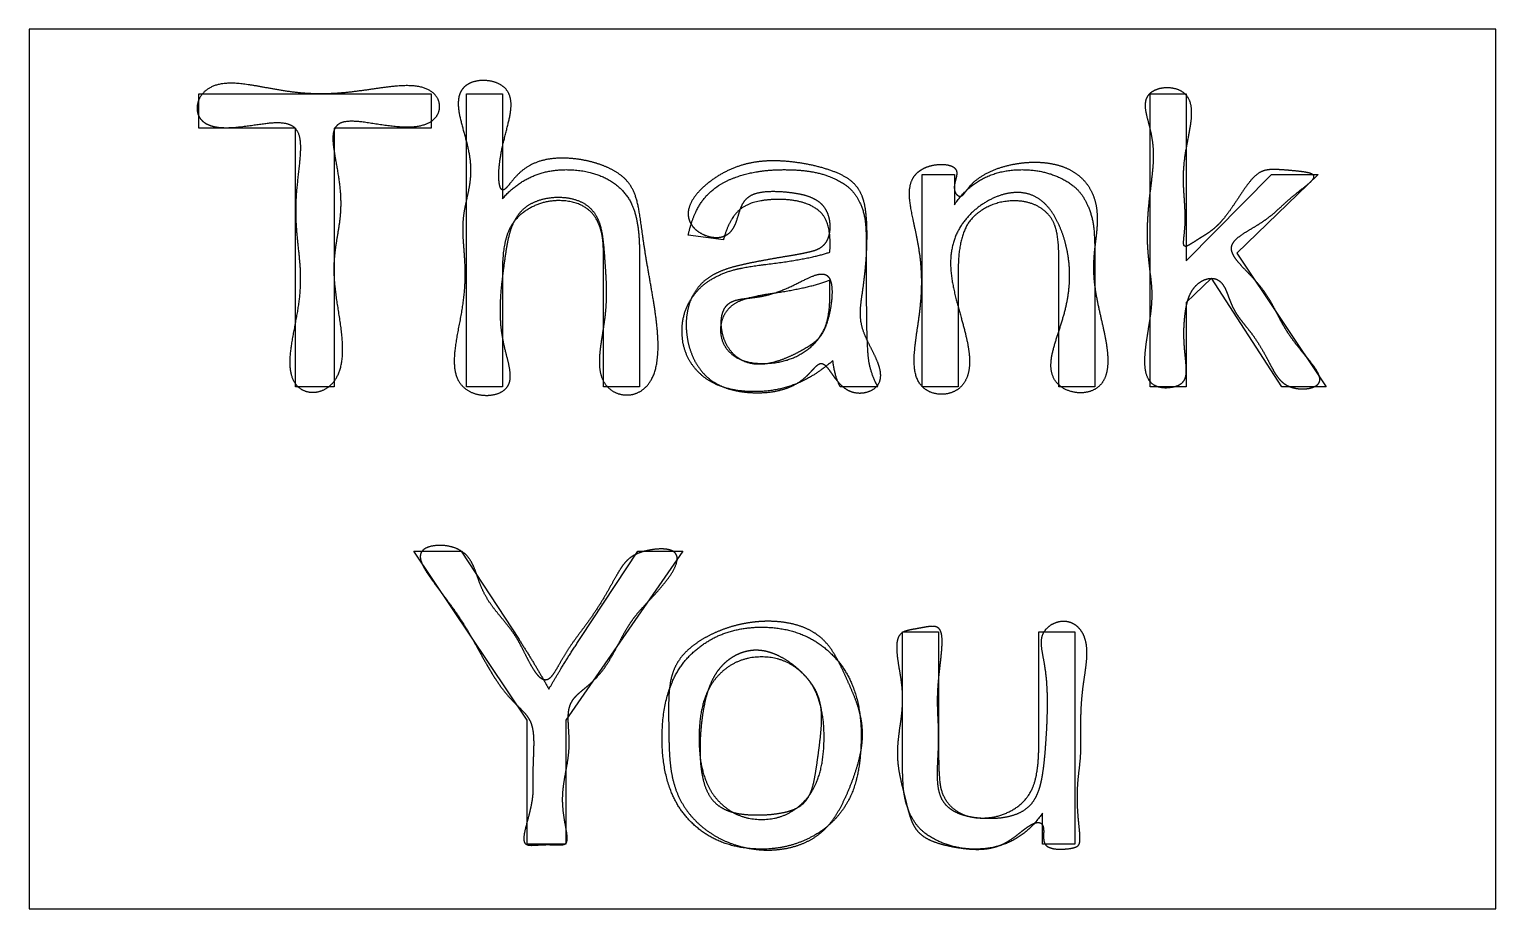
# Model space of a CAD drawing. Header units: millimetres. Extents: x 0 to 125, y 0 to 75.
import ezdxf

# ---------------------------------------------------------------- set-up
doc = ezdxf.new("R2010")
doc.units = ezdxf.units.MM
doc.layers.get('0').update_dxf_attribs({"linetype": 'CONTINUOUS'})

msp = doc.modelspace()

# ---------------------------------------------------------------- linework, layer by layer
for p, q in [((14.44, 66.56), (14.44, 69.51)), ((14.44, 69.51), (34.26, 69.51)), ((34.26, 69.51), (34.26, 66.56)), ((37.26, 44.51), (37.26, 69.51)), ((37.26, 69.51), (40.33, 69.51)), ((40.33, 69.51), (40.33, 60.54)), ((95.55, 44.51), (95.55, 69.51)), ((95.55, 69.51), (98.62, 69.51)), ((98.62, 69.51), (98.62, 55.25)), ((22.68, 66.56), (14.44, 66.56)), ((22.68, 44.51), (22.68, 66.56)), ((34.26, 66.56), (25.99, 66.56)), ((25.99, 66.56), (25.99, 44.51)), ((76.11, 44.51), (76.11, 62.62)), ((76.11, 62.62), (78.87, 62.62)), ((78.87, 62.62), (78.87, 60.04)), ((98.62, 55.25), (105.88, 62.62)), ((109.86, 62.62), (102.93, 55.9)), ((105.88, 62.62), (109.86, 62.62)), ((59.17, 57.04), (56.17, 57.45)), ((48.94, 44.51), (48.94, 55.99)), ((52.01, 55.99), (52.01, 44.51)), ((71.35, 56.19), (71.35, 52.1)), ((87.76, 44.51), (87.76, 55.53)), ((90.83, 55.64), (90.83, 44.51)), ((102.93, 55.9), (110.56, 44.51)), ((40.33, 54.42), (40.33, 44.51)), ((79.18, 54.4), (79.18, 44.51)), ((100.78, 53.77), (98.62, 51.69)), ((106.77, 44.51), (100.78, 53.77)), ((68.25, 52.47), (68.25, 53.6)), ((98.62, 51.69), (98.62, 44.51)), ((25.99, 44.51), (22.68, 44.51)), ((40.33, 44.51), (37.26, 44.51)), ((52.01, 44.51), (48.94, 44.51)), ((72.32, 44.51), (69.12, 44.51)), ((79.18, 44.51), (76.11, 44.51)), ((90.83, 44.51), (87.76, 44.51)), ((98.62, 44.51), (95.55, 44.51)), ((110.56, 44.51), (106.77, 44.51)), ((42.43, 16.08), (32.79, 30.49)), ((32.79, 30.49), (36.82, 30.49)), ((36.82, 30.49), (41.75, 22.95)), ((55.71, 30.49), (45.74, 16.08)), ((47.02, 23.14), (51.86, 30.49)), ((51.86, 30.49), (55.71, 30.49)), ((74.44, 12.38), (74.44, 23.6)), ((74.44, 23.6), (77.51, 23.6)), ((77.51, 23.6), (77.51, 13.56)), ((86.05, 13.9), (86.05, 23.6)), ((86.05, 23.6), (89.12, 23.6)), ((89.12, 23.6), (89.12, 5.49)), ((42.43, 5.49), (42.43, 16.08)), ((45.74, 16.08), (45.74, 5.49)), ((86.37, 5.49), (86.37, 8.15)), ((45.74, 5.49), (42.43, 5.49)), ((89.12, 5.49), (86.37, 5.49))]:
    msp.add_line(p, q)
msp.add_lwpolyline([(0, 0), (125, 0), (125, 75), (0, 75)], close=True)
for points, degree in [([(15, 67), (14.83, 67.11), (14.53, 67.36), (14.25, 67.85), (14.21, 68.63), (14.66, 69.58), (15.54, 70.22), (16.75, 70.48), (18.23, 70.38), (19.93, 70.07), (21.78, 69.71), (23.75, 69.47), (25.77, 69.46), (27.78, 69.67), (29.71, 69.97), (31.46, 70.22), (32.97, 70.24), (34.13, 69.93), (34.88, 69.25), (35.11, 68.33), (34.79, 67.43), (33.89, 66.8), (32.5, 66.59), (30.83, 66.73), (29.11, 67.03), (27.6, 67.25), (26.51, 67.18), (25.93, 66.64), (25.83, 65.63), (26.04, 64.28), (26.35, 62.74), (26.57, 61.19), (26.61, 59.73), (26.46, 58.37), (26.22, 57.08), (26.01, 55.76), (25.94, 54.34), (26.07, 52.78), (26.34, 51.09), (26.63, 49.35), (26.78, 47.66), (26.65, 46.17), (26.15, 44.99), (25.3, 44.22), (24.26, 43.92), (23.25, 44.12), (22.51, 44.78), (22.16, 45.84), (22.17, 47.21), (22.43, 48.76), (22.76, 50.38), (23.04, 51.98), (23.14, 53.51), (23.08, 54.97), (22.91, 56.41), (22.75, 57.89), (22.67, 59.45), (22.74, 61.09), (22.94, 62.78), (23.13, 64.36), (23.15, 65.69), (22.82, 66.62), (22.03, 67.08), (20.78, 67.09), (19.21, 66.85), (17.54, 66.59), (16.32, 66.56), (15.57, 66.71), (15.17, 66.89), (15, 67)], 5), ([(37, 70), (37.11, 70.12), (37.37, 70.34), (37.85, 70.58), (38.64, 70.71), (39.66, 70.58), (40.5, 70.16), (41, 69.49), (41.14, 68.61), (40.98, 67.53), (40.65, 66.3), (40.31, 64.99), (40.07, 63.69), (39.98, 62.53), (40.05, 61.67), (40.23, 61.23), (40.5, 61.26), (40.85, 61.67), (41.31, 62.29), (41.93, 62.94), (42.72, 63.48), (43.67, 63.85), (44.75, 64.03), (45.92, 64.04), (47.11, 63.9), (48.27, 63.63), (49.33, 63.24), (50.23, 62.75), (50.94, 62.16), (51.44, 61.45), (51.77, 60.61), (51.98, 59.61), (52.15, 58.43), (52.33, 57.06), (52.57, 55.5), (52.87, 53.78), (53.2, 51.96), (53.48, 50.13), (53.64, 48.39), (53.6, 46.81), (53.31, 45.5), (52.74, 44.53), (51.93, 43.93), (50.99, 43.72), (50.06, 43.88), (49.29, 44.37), (48.78, 45.13), (48.56, 46.08), (48.58, 47.18), (48.74, 48.35), (48.94, 49.55), (49.11, 50.73), (49.19, 51.88), (49.19, 52.99), (49.14, 54.08), (49.06, 55.16), (48.99, 56.22), (48.89, 57.26), (48.72, 58.24), (48.39, 59.11), (47.84, 59.83), (47.04, 60.36), (46.03, 60.66), (44.9, 60.73), (43.77, 60.58), (42.77, 60.2), (41.97, 59.63), (41.4, 58.87), (41.03, 57.96), (40.78, 56.93), (40.6, 55.79), (40.44, 54.58), (40.28, 53.31), (40.16, 52.03), (40.13, 50.75), (40.2, 49.49), (40.4, 48.29), (40.69, 47.16), (40.96, 46.15), (41.07, 45.27), (40.89, 44.55), (40.36, 44.04), (39.52, 43.75), (38.51, 43.74), (37.52, 44.02), (36.74, 44.61), (36.29, 45.49), (36.16, 46.62), (36.28, 47.94), (36.55, 49.38), (36.85, 50.87), (37.07, 52.35), (37.16, 53.76), (37.12, 55.08), (37.03, 56.29), (36.94, 57.39), (36.92, 58.42), (37.03, 59.38), (37.23, 60.33), (37.46, 61.29), (37.63, 62.32), (37.65, 63.43), (37.48, 64.62), (37.15, 65.87), (36.78, 67.13), (36.52, 68.3), (36.53, 69.1), (36.7, 69.6), (36.89, 69.88), (37, 70)], 5), ([(95.5, 69.5), (95.58, 69.57), (95.75, 69.71), (96.06, 69.88), (96.56, 70.02), (97.27, 70.04), (97.94, 69.9), (98.51, 69.58), (98.9, 69.08), (99.09, 68.43), (99.11, 67.65), (99, 66.78), (98.82, 65.84), (98.63, 64.88), (98.47, 63.92), (98.39, 62.98), (98.37, 62.07), (98.41, 61.2), (98.48, 60.35), (98.53, 59.54), (98.55, 58.75), (98.51, 58.02), (98.44, 57.38), (98.38, 56.86), (98.39, 56.54), (98.52, 56.44), (98.78, 56.54), (99.14, 56.77), (99.56, 57.04), (99.99, 57.31), (100.42, 57.58), (100.85, 57.88), (101.28, 58.25), (101.73, 58.73), (102.19, 59.33), (102.67, 60.02), (103.15, 60.75), (103.61, 61.44), (104.06, 62.06), (104.49, 62.53), (104.92, 62.85), (105.38, 63.01), (105.9, 63.06), (106.5, 63.04), (107.19, 62.99), (107.93, 62.92), (108.62, 62.85), (109.18, 62.75), (109.51, 62.6), (109.57, 62.38), (109.35, 62.08), (108.93, 61.72), (108.39, 61.31), (107.82, 60.86), (107.29, 60.41), (106.79, 59.95), (106.31, 59.5), (105.82, 59.08), (105.28, 58.68), (104.69, 58.29), (104.06, 57.93), (103.45, 57.56), (102.93, 57.19), (102.57, 56.8), (102.42, 56.38), (102.51, 55.93), (102.79, 55.44), (103.23, 54.92), (103.76, 54.38), (104.3, 53.81), (104.81, 53.24), (105.27, 52.66), (105.65, 52.08), (105.98, 51.51), (106.27, 50.94), (106.55, 50.39), (106.84, 49.85), (107.16, 49.31), (107.51, 48.77), (107.91, 48.23), (108.34, 47.69), (108.78, 47.16), (109.22, 46.64), (109.6, 46.14), (109.88, 45.68), (110.03, 45.28), (110.03, 44.95), (109.86, 44.68), (109.54, 44.49), (109.11, 44.36), (108.61, 44.31), (108.08, 44.34), (107.58, 44.45), (107.14, 44.64), (106.76, 44.92), (106.43, 45.29), (106.14, 45.74), (105.86, 46.26), (105.56, 46.83), (105.24, 47.43), (104.89, 48.03), (104.52, 48.61), (104.14, 49.14), (103.75, 49.62), (103.38, 50.07), (103.04, 50.52), (102.74, 50.98), (102.5, 51.47), (102.3, 51.99), (102.11, 52.52), (101.9, 53.01), (101.65, 53.4), (101.33, 53.66), (100.95, 53.78), (100.53, 53.77), (100.12, 53.64), (99.73, 53.41), (99.4, 53.12), (99.13, 52.76), (98.92, 52.37), (98.76, 51.93), (98.64, 51.47), (98.55, 50.97), (98.49, 50.44), (98.44, 49.89), (98.42, 49.31), (98.42, 48.71), (98.45, 48.09), (98.5, 47.47), (98.57, 46.86), (98.62, 46.29), (98.64, 45.78), (98.6, 45.35), (98.45, 45.01), (98.2, 44.75), (97.84, 44.57), (97.39, 44.46), (96.87, 44.41), (96.34, 44.46), (95.85, 44.63), (95.46, 44.97), (95.19, 45.49), (95.06, 46.16), (95.05, 46.97), (95.13, 47.86), (95.27, 48.78), (95.42, 49.69), (95.56, 50.55), (95.65, 51.33), (95.69, 52.05), (95.69, 52.72), (95.64, 53.37), (95.56, 54.03), (95.47, 54.72), (95.39, 55.46), (95.32, 56.27), (95.28, 57.12), (95.28, 58.02), (95.32, 58.95), (95.39, 59.89), (95.5, 60.83), (95.61, 61.74), (95.72, 62.63), (95.8, 63.49), (95.83, 64.32), (95.79, 65.12), (95.68, 65.89), (95.51, 66.62), (95.32, 67.32), (95.15, 67.98), (95.08, 68.58), (95.15, 69), (95.29, 69.27), (95.42, 69.43), (95.5, 69.5)], 5), ([(56.41, 58.4), (56.33, 58.52), (56.21, 58.78), (56.11, 59.2), (56.17, 59.79), (56.53, 60.54), (57.11, 61.25), (57.84, 61.91), (58.65, 62.48), (59.5, 62.95), (60.38, 63.32), (61.28, 63.58), (62.2, 63.74), (63.17, 63.8), (64.17, 63.78), (65.2, 63.68), (66.24, 63.52), (67.24, 63.3), (68.18, 63.03), (69.02, 62.71), (69.73, 62.34), (70.3, 61.9), (70.72, 61.38), (71.03, 60.77), (71.23, 60.05), (71.35, 59.21), (71.41, 58.27), (71.42, 57.24), (71.39, 56.17), (71.33, 55.1), (71.22, 54.06), (71.1, 53.09), (70.97, 52.21), (70.86, 51.41), (70.82, 50.68), (70.88, 49.97), (71.07, 49.27), (71.38, 48.54), (71.77, 47.78), (72.17, 47), (72.49, 46.23), (72.63, 45.52), (72.54, 44.91), (72.2, 44.42), (71.67, 44.1), (71.03, 43.95), (70.38, 43.97), (69.79, 44.17), (69.29, 44.53), (68.86, 44.99), (68.49, 45.51), (68.15, 46.01), (67.84, 46.39), (67.55, 46.56), (67.26, 46.47), (66.94, 46.15), (66.55, 45.69), (66.06, 45.2), (65.44, 44.76), (64.71, 44.41), (63.88, 44.16), (62.99, 44.02), (62.08, 43.98), (61.18, 44.02), (60.32, 44.14), (59.51, 44.34), (58.77, 44.64), (58.1, 45.04), (57.52, 45.55), (57.02, 46.17), (56.61, 46.88), (56.3, 47.67), (56.09, 48.51), (55.98, 49.39), (55.98, 50.26), (56.1, 51.11), (56.34, 51.9), (56.7, 52.62), (57.18, 53.24), (57.77, 53.76), (58.47, 54.18), (59.25, 54.51), (60.1, 54.77), (61, 54.98), (61.91, 55.16), (62.82, 55.33), (63.7, 55.49), (64.54, 55.63), (65.32, 55.76), (66.02, 55.89), (66.64, 56.02), (67.16, 56.18), (67.6, 56.43), (67.93, 56.8), (68.16, 57.31), (68.27, 57.95), (68.25, 58.64), (68.08, 59.32), (67.75, 59.92), (67.25, 60.39), (66.61, 60.72), (65.84, 60.95), (64.98, 61.09), (64.07, 61.18), (63.17, 61.2), (62.35, 61.14), (61.65, 60.96), (61.12, 60.62), (60.76, 60.11), (60.53, 59.47), (60.34, 58.76), (60.1, 58.09), (59.7, 57.56), (59.12, 57.25), (58.38, 57.19), (57.58, 57.39), (57, 57.71), (56.66, 58.03), (56.48, 58.27), (56.41, 58.4)], 5), ([(40.33, 60.54), (42.48, 63.03), (45.75, 63.03)], 2), ([(45.75, 63.03), (47.77, 63.03), (49.25, 62.24)], 2), ([(60.23, 62.39), (62.01, 63.03), (64.34, 63.03)], 2), ([(64.34, 63.03), (66.66, 63.03), (68.11, 62.48)], 2), ([(76, 63), (75.84, 62.9), (75.55, 62.67), (75.21, 62.24), (74.97, 61.51), (75.01, 60.36), (75.28, 58.99), (75.64, 57.45), (75.95, 55.79), (76.11, 54.06), (76.07, 52.32), (75.89, 50.62), (75.63, 49.01), (75.43, 47.54), (75.38, 46.26), (75.57, 45.22), (76.06, 44.44), (76.82, 43.96), (77.74, 43.79), (78.66, 43.94), (79.44, 44.41), (79.97, 45.18), (80.2, 46.19), (80.16, 47.41), (79.89, 48.76), (79.5, 50.18), (79.09, 51.61), (78.74, 53.01), (78.52, 54.34), (78.5, 55.59), (78.69, 56.73), (79.09, 57.78), (79.7, 58.72), (80.48, 59.55), (81.4, 60.23), (82.4, 60.75), (83.41, 61.06), (84.4, 61.14), (85.32, 60.98), (86.13, 60.57), (86.83, 59.93), (87.41, 59.11), (87.89, 58.14), (88.27, 57.07), (88.54, 55.92), (88.69, 54.73), (88.71, 53.52), (88.58, 52.29), (88.33, 51.07), (87.97, 49.86), (87.57, 48.68), (87.22, 47.55), (87.03, 46.51), (87.1, 45.59), (87.49, 44.83), (88.18, 44.28), (89.09, 43.97), (90.06, 43.95), (90.94, 44.25), (91.59, 44.87), (91.93, 45.8), (91.99, 46.96), (91.82, 48.28), (91.52, 49.69), (91.18, 51.09), (90.9, 52.43), (90.73, 53.66), (90.69, 54.78), (90.75, 55.82), (90.87, 56.79), (90.99, 57.73), (91.06, 58.66), (91.03, 59.58), (90.86, 60.47), (90.52, 61.31), (90.02, 62.06), (89.33, 62.69), (88.48, 63.19), (87.46, 63.52), (86.32, 63.69), (85.09, 63.69), (83.85, 63.52), (82.65, 63.21), (81.6, 62.76), (80.76, 62.23), (80.17, 61.67), (79.81, 61.15), (79.56, 60.78), (79.29, 60.69), (78.97, 60.91), (78.79, 61.37), (78.88, 61.95), (79.09, 62.53), (79.11, 63.04), (78.69, 63.39), (77.88, 63.54), (77.07, 63.46), (76.5, 63.28), (76.16, 63.1), (76, 63)], 5), ([(78.87, 60.04), (80.87, 63.03), (84.64, 63.03)], 2), ([(84.64, 63.03), (86.27, 63.03), (87.64, 62.44)], 2), ([(49.25, 62.24), (50.73, 61.44), (51.37, 60.04)], 2), ([(57.52, 60.56), (58.46, 61.75), (60.23, 62.39)], 2), ([(68.11, 62.48), (69.56, 61.94), (70.24, 61.11)], 2), ([(87.64, 62.44), (89.02, 61.85), (89.7, 60.9)], 2), ([(45.12, 60.39), (43.76, 60.39), (42.56, 59.68)], 2), ([(47.95, 59.34), (46.95, 60.39), (45.12, 60.39)], 2), ([(51.37, 60.04), (52.01, 58.65), (52.01, 55.99)], 2), ([(56.17, 57.45), (56.58, 59.38), (57.52, 60.56)], 2), ([(63.9, 60.49), (61.73, 60.49), (60.7, 59.73)], 2), ([(67.39, 59.45), (66.22, 60.49), (63.9, 60.49)], 2), ([(70.24, 61.11), (70.92, 60.28), (71.2, 59.02)], 2), ([(83.99, 60.37), (82.03, 60.37), (80.6, 59.12)], 2), ([(86.13, 59.81), (85.21, 60.37), (83.99, 60.37)], 2), ([(89.7, 60.9), (90.38, 59.94), (90.65, 58.63)], 2), ([(42.56, 59.68), (41.35, 58.97), (40.84, 57.76)], 2), ([(48.94, 55.99), (48.94, 58.29), (47.95, 59.34)], 2), ([(60.7, 59.73), (59.67, 58.97), (59.17, 57.04)], 2), ([(68.26, 56.8), (68.26, 58.68), (67.39, 59.45)], 2), ([(71.2, 59.02), (71.35, 58.24), (71.35, 56.19)], 2), ([(80.6, 59.12), (79.18, 57.88), (79.18, 54.4)], 2), ([(87.4, 58.33), (87.04, 59.26), (86.13, 59.81)], 2), ([(40.84, 57.76), (40.33, 56.55), (40.33, 54.42)], 2), ([(87.76, 55.53), (87.76, 57.4), (87.4, 58.33)], 2), ([(90.65, 58.63), (90.83, 57.78), (90.83, 55.64)], 2), ([(68.25, 56), (68.26, 56.63), (68.26, 56.8)], 2), ([(62.77, 54.95), (66.49, 55.39), (68.25, 56)], 2), ([(57.84, 53.48), (58.82, 54.14), (60.04, 54.48)], 2), ([(68, 54), (67.92, 54.06), (67.74, 54.14), (67.41, 54.17), (66.87, 54.02), (66.02, 53.62), (65.08, 53.13), (64.07, 52.67), (63.07, 52.34), (62.11, 52.15), (61.23, 52.06), (60.47, 51.98), (59.85, 51.81), (59.37, 51.46), (59.07, 50.91), (58.94, 50.17), (58.99, 49.33), (59.22, 48.47), (59.63, 47.7), (60.18, 47.08), (60.86, 46.65), (61.63, 46.43), (62.45, 46.39), (63.28, 46.53), (64.09, 46.78), (64.86, 47.1), (65.55, 47.44), (66.15, 47.78), (66.67, 48.1), (67.1, 48.42), (67.46, 48.82), (67.78, 49.35), (68.05, 50.07), (68.27, 50.96), (68.42, 51.94), (68.46, 52.87), (68.37, 53.47), (68.22, 53.79), (68.08, 53.94), (68, 54)], 5), ([(60.04, 54.48), (60.95, 54.72), (62.77, 54.95)], 2), ([(56.25, 51.71), (56.86, 52.81), (57.84, 53.48)], 2), ([(68.25, 53.6), (66.58, 52.92), (63.23, 52.44)], 2), ([(55.64, 49.28), (55.64, 50.61), (56.25, 51.71)], 2), ([(60.56, 51.82), (59.77, 51.48), (59.35, 50.83)], 2), ([(63.23, 52.44), (61.34, 52.17), (60.56, 51.82)], 2), ([(67.75, 49.4), (68.25, 50.44), (68.25, 52.47)], 2), ([(71.35, 52.1), (71.35, 47.82), (71.55, 46.68)], 2), ([(59.35, 50.83), (58.92, 50.17), (58.92, 49.37)], 2), ([(57.25, 45.56), (55.64, 47.02), (55.64, 49.28)], 2), ([(58.92, 49.37), (58.92, 48.14), (59.85, 47.32)], 2), ([(65.72, 47.28), (67.1, 48.06), (67.75, 49.4)], 2), ([(59.85, 47.32), (60.78, 46.5), (62.57, 46.5)], 2), ([(62.57, 46.5), (64.34, 46.5), (65.72, 47.28)], 2), ([(68.5, 46.74), (66.8, 45.29), (65.22, 44.7)], 2), ([(69.12, 44.51), (68.64, 45.46), (68.5, 46.74)], 2), ([(71.55, 46.68), (71.74, 45.55), (72.32, 44.51)], 2), ([(61.83, 44.1), (58.85, 44.1), (57.25, 45.56)], 2), ([(65.22, 44.7), (63.64, 44.1), (61.83, 44.1)], 2), ([(33.6, 29.16), (33.55, 29.26), (33.45, 29.47), (33.33, 29.77), (33.28, 30.13), (33.42, 30.51), (33.79, 30.79), (34.37, 30.97), (35.09, 31.02), (35.85, 30.93), (36.55, 30.7), (37.13, 30.33), (37.56, 29.84), (37.87, 29.25), (38.11, 28.6), (38.33, 27.92), (38.59, 27.24), (38.93, 26.58), (39.34, 25.94), (39.8, 25.34), (40.28, 24.77), (40.74, 24.22), (41.16, 23.67), (41.53, 23.12), (41.86, 22.54), (42.16, 21.94), (42.47, 21.32), (42.79, 20.71), (43.13, 20.16), (43.48, 19.72), (43.82, 19.48), (44.14, 19.47), (44.45, 19.69), (44.75, 20.11), (45.07, 20.66), (45.41, 21.28), (45.8, 21.92), (46.23, 22.57), (46.7, 23.21), (47.19, 23.88), (47.7, 24.56), (48.2, 25.28), (48.68, 26.02), (49.13, 26.77), (49.54, 27.5), (49.92, 28.18), (50.26, 28.79), (50.59, 29.3), (50.94, 29.72), (51.33, 30.04), (51.82, 30.3), (52.42, 30.5), (53.1, 30.64), (53.82, 30.71), (54.48, 30.67), (54.98, 30.49), (55.25, 30.15), (55.26, 29.65), (55.03, 29.03), (54.61, 28.34), (54.06, 27.63), (53.47, 26.96), (52.9, 26.35), (52.38, 25.8), (51.92, 25.29), (51.52, 24.79), (51.16, 24.27), (50.82, 23.71), (50.49, 23.1), (50.16, 22.44), (49.8, 21.78), (49.43, 21.13), (49.04, 20.53), (48.62, 19.99), (48.18, 19.52), (47.75, 19.12), (47.31, 18.76), (46.9, 18.43), (46.54, 18.09), (46.25, 17.73), (46.05, 17.3), (45.94, 16.79), (45.93, 16.21), (45.96, 15.55), (46.01, 14.84), (46.04, 14.1), (46, 13.35), (45.91, 12.59), (45.76, 11.82), (45.61, 11.03), (45.49, 10.22), (45.44, 9.38), (45.48, 8.53), (45.59, 7.68), (45.74, 6.9), (45.86, 6.25), (45.88, 5.77), (45.75, 5.5), (45.43, 5.42), (44.95, 5.44), (44.35, 5.47), (43.71, 5.46), (43.1, 5.41), (42.6, 5.38), (42.27, 5.47), (42.12, 5.76), (42.15, 6.26), (42.3, 6.92), (42.51, 7.67), (42.71, 8.43), (42.85, 9.15), (42.93, 9.79), (42.94, 10.4), (42.93, 11.01), (42.92, 11.64), (42.94, 12.34), (42.97, 13.09), (43, 13.85), (43, 14.59), (42.94, 15.26), (42.79, 15.84), (42.54, 16.32), (42.2, 16.74), (41.79, 17.15), (41.31, 17.6), (40.81, 18.13), (40.3, 18.76), (39.8, 19.48), (39.31, 20.26), (38.84, 21.08), (38.39, 21.89), (37.96, 22.67), (37.56, 23.4), (37.16, 24.07), (36.77, 24.69), (36.38, 25.27), (35.98, 25.82), (35.57, 26.37), (35.15, 26.93), (34.72, 27.5), (34.3, 28.06), (33.99, 28.51), (33.78, 28.84), (33.66, 29.05), (33.6, 29.16)], 5), ([(62.5, 24.5), (62.71, 24.51), (63.12, 24.52), (63.75, 24.5), (64.58, 24.41), (65.57, 24.18), (66.46, 23.83), (67.23, 23.37), (67.87, 22.79), (68.39, 22.12), (68.84, 21.38), (69.24, 20.57), (69.63, 19.72), (70.02, 18.85), (70.4, 17.96), (70.72, 17.05), (70.95, 16.13), (71.05, 15.18), (71.03, 14.22), (70.88, 13.25), (70.63, 12.27), (70.31, 11.29), (69.94, 10.33), (69.55, 9.4), (69.11, 8.53), (68.62, 7.71), (68.06, 6.99), (67.39, 6.36), (66.62, 5.85), (65.75, 5.45), (64.81, 5.17), (63.82, 5.01), (62.8, 4.97), (61.78, 5.05), (60.78, 5.24), (59.8, 5.54), (58.88, 5.95), (58.01, 6.46), (57.2, 7.07), (56.49, 7.78), (55.88, 8.56), (55.38, 9.42), (55.01, 10.35), (54.77, 11.32), (54.62, 12.33), (54.55, 13.36), (54.52, 14.41), (54.51, 15.46), (54.49, 16.5), (54.49, 17.51), (54.52, 18.47), (54.63, 19.37), (54.84, 20.21), (55.19, 20.96), (55.68, 21.64), (56.3, 22.24), (57.01, 22.77), (57.81, 23.24), (58.65, 23.64), (59.55, 23.98), (60.48, 24.24), (61.27, 24.39), (61.88, 24.46), (62.29, 24.49), (62.5, 24.5)], 5), ([(56.74, 22), (59.07, 24.01), (62.43, 24.01)], 2), ([(62.43, 24.01), (66.17, 24.01), (68.54, 21.56)], 2), ([(77.52, 23.91), (77.57, 23.87), (77.67, 23.75), (77.77, 23.5), (77.83, 23.05), (77.81, 22.29), (77.72, 21.41), (77.61, 20.47), (77.51, 19.53), (77.44, 18.64), (77.42, 17.82), (77.43, 17.07), (77.46, 16.36), (77.5, 15.67), (77.52, 14.97), (77.52, 14.24), (77.49, 13.47), (77.45, 12.69), (77.41, 11.9), (77.41, 11.14), (77.45, 10.43), (77.58, 9.79), (77.81, 9.24), (78.15, 8.77), (78.61, 8.4), (79.18, 8.1), (79.86, 7.88), (80.62, 7.74), (81.43, 7.67), (82.24, 7.67), (83.03, 7.74), (83.76, 7.9), (84.39, 8.13), (84.93, 8.44), (85.36, 8.83), (85.7, 9.3), (85.96, 9.84), (86.16, 10.45), (86.31, 11.12), (86.42, 11.86), (86.51, 12.66), (86.59, 13.51), (86.65, 14.41), (86.71, 15.34), (86.75, 16.3), (86.77, 17.26), (86.77, 18.19), (86.73, 19.09), (86.66, 19.93), (86.55, 20.69), (86.43, 21.38), (86.31, 21.98), (86.23, 22.52), (86.24, 23.01), (86.37, 23.45), (86.63, 23.85), (87.03, 24.19), (87.52, 24.43), (88.06, 24.54), (88.61, 24.49), (89.11, 24.28), (89.54, 23.92), (89.86, 23.44), (90.07, 22.86), (90.17, 22.21), (90.17, 21.5), (90.09, 20.74), (89.98, 19.95), (89.85, 19.13), (89.75, 18.28), (89.68, 17.42), (89.64, 16.55), (89.64, 15.71), (89.65, 14.91), (89.65, 14.15), (89.64, 13.46), (89.61, 12.81), (89.54, 12.2), (89.47, 11.6), (89.4, 10.97), (89.35, 10.28), (89.33, 9.53), (89.35, 8.72), (89.4, 7.91), (89.48, 7.13), (89.55, 6.45), (89.58, 5.91), (89.55, 5.54), (89.4, 5.32), (89.09, 5.19), (88.63, 5.11), (88.06, 5.06), (87.47, 5.07), (86.98, 5.17), (86.64, 5.36), (86.48, 5.66), (86.45, 6.04), (86.47, 6.44), (86.48, 6.83), (86.41, 7.14), (86.23, 7.34), (85.94, 7.38), (85.57, 7.27), (85.14, 7.02), (84.68, 6.66), (84.17, 6.25), (83.63, 5.85), (83.04, 5.5), (82.39, 5.25), (81.69, 5.1), (80.95, 5.04), (80.19, 5.07), (79.41, 5.16), (78.65, 5.29), (77.92, 5.45), (77.24, 5.65), (76.65, 5.89), (76.14, 6.19), (75.73, 6.56), (75.42, 7), (75.18, 7.51), (75, 8.07), (74.84, 8.68), (74.69, 9.31), (74.53, 9.94), (74.37, 10.59), (74.22, 11.25), (74.09, 11.91), (74.01, 12.6), (73.98, 13.31), (74.02, 14.04), (74.1, 14.78), (74.2, 15.53), (74.31, 16.27), (74.39, 17), (74.43, 17.7), (74.42, 18.39), (74.36, 19.07), (74.27, 19.75), (74.15, 20.43), (74.04, 21.1), (73.95, 21.77), (73.92, 22.38), (73.97, 22.9), (74.12, 23.3), (74.38, 23.57), (74.75, 23.71), (75.2, 23.8), (75.72, 23.89), (76.26, 23.99), (76.77, 24.09), (77.12, 24.1), (77.34, 24.04), (77.46, 23.96), (77.52, 23.91)], 5), ([(41.75, 22.95), (43.11, 20.84), (44.29, 18.72)], 2), ([(44.29, 18.72), (45.41, 20.69), (47.02, 23.14)], 2), ([(53.94, 14.55), (53.94, 19.58), (56.74, 22)], 2), ([(62.5, 22), (62.65, 21.98), (62.94, 21.92), (63.39, 21.79), (63.98, 21.54), (64.7, 21.11), (65.37, 20.61), (65.98, 20.05), (66.49, 19.47), (66.92, 18.87), (67.23, 18.23), (67.44, 17.56), (67.54, 16.82), (67.55, 16.02), (67.5, 15.17), (67.4, 14.28), (67.28, 13.36), (67.16, 12.46), (67.03, 11.59), (66.89, 10.78), (66.69, 10.06), (66.41, 9.45), (66.02, 8.95), (65.49, 8.58), (64.83, 8.31), (64.07, 8.14), (63.22, 8.03), (62.33, 7.98), (61.43, 7.99), (60.56, 8.07), (59.75, 8.25), (59.04, 8.55), (58.44, 8.99), (57.96, 9.59), (57.6, 10.34), (57.36, 11.21), (57.22, 12.17), (57.16, 13.19), (57.17, 14.23), (57.23, 15.26), (57.34, 16.25), (57.48, 17.17), (57.67, 18.02), (57.9, 18.79), (58.18, 19.46), (58.5, 20.05), (58.89, 20.57), (59.33, 21.03), (59.85, 21.42), (60.43, 21.74), (61.08, 21.97), (61.63, 22.05), (62.06, 22.05), (62.35, 22.02), (62.5, 22)], 5), ([(62.43, 21.47), (60.13, 21.47), (58.61, 19.75)], 2), ([(66.23, 19.74), (64.7, 21.47), (62.43, 21.47)], 2), ([(68.54, 21.56), (70.91, 19.12), (70.91, 14.8)], 2), ([(58.61, 19.75), (57.09, 18.03), (57.09, 14.55)], 2), ([(67.75, 14.65), (67.75, 18.01), (66.23, 19.74)], 2), ([(56.28, 7.52), (53.94, 9.96), (53.94, 14.55)], 2), ([(57.09, 14.55), (57.09, 11.07), (58.61, 9.34)], 2), ([(66.23, 9.35), (67.75, 11.08), (67.75, 14.65)], 2), ([(70.91, 14.8), (70.91, 11.31), (69.86, 9.3)], 2), ([(85.55, 10.36), (86.05, 11.58), (86.05, 13.9)], 2), ([(77.51, 13.56), (77.51, 11.15), (77.69, 10.32)], 2), ([(74.62, 9.52), (74.44, 10.42), (74.44, 12.38)], 2), ([(77.69, 10.32), (77.98, 9.11), (78.92, 8.42)], 2), ([(83.83, 8.43), (85.04, 9.14), (85.55, 10.36)], 2), ([(58.61, 9.34), (60.13, 7.61), (62.43, 7.61)], 2), ([(62.43, 7.61), (64.72, 7.61), (66.23, 9.35)], 2), ([(69.86, 9.3), (68.81, 7.3), (66.81, 6.19)], 2), ([(75.57, 7.24), (74.9, 8.17), (74.62, 9.52)], 2), ([(62.43, 5.08), (58.63, 5.08), (56.28, 7.52)], 2), ([(78.92, 8.42), (79.86, 7.73), (81.24, 7.73)], 2), ([(86.37, 8.15), (84.26, 5.08), (80.63, 5.08)], 2), ([(81.24, 7.73), (82.62, 7.73), (83.83, 8.43)], 2), ([(77.63, 5.7), (76.24, 6.31), (75.57, 7.24)], 2), ([(66.81, 6.19), (64.8, 5.08), (62.43, 5.08)], 2), ([(80.63, 5.08), (79.02, 5.08), (77.63, 5.7)], 2)]:
    msp.add_open_spline(points, degree=degree)

doc.saveas('drawing.dxf')
